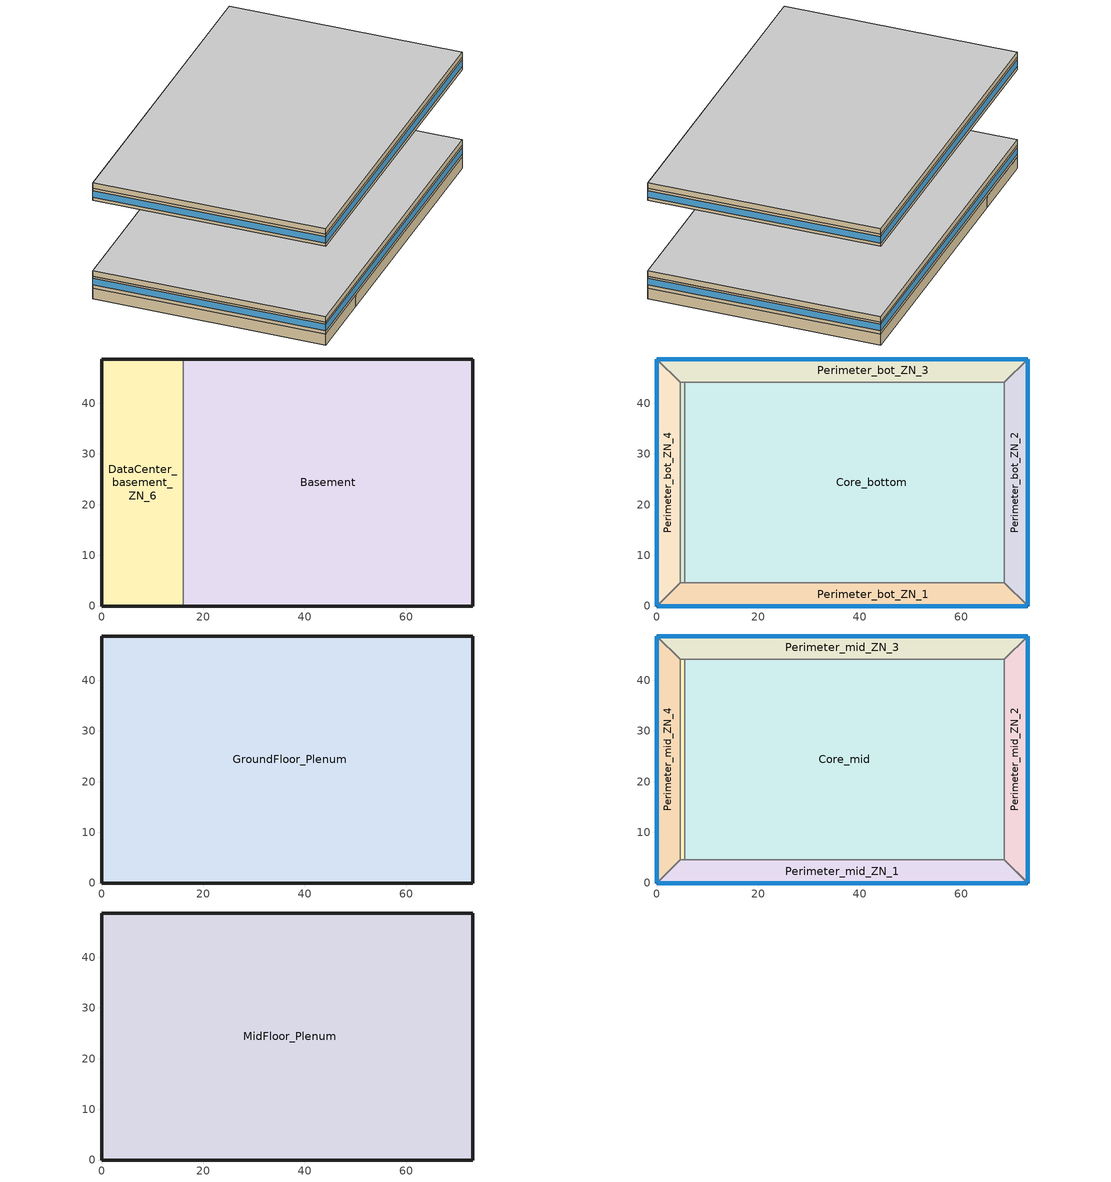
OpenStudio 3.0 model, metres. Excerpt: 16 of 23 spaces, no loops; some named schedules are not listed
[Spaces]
Basement
 floor ground: 73.11,48.74 73.11,0 16.08,0 16.08,48.74 z-2.44
 wall ground: 16.08,0 73.11,0 73.11,48.74 16.08,48.74 z-2.44:0
 wall to DataCenter_basement_ZN_6: 16.08,48.74 16.08,0 z-2.44:0
DataCenter_basement_ZN_6
 floor ground: 16.08,48.74 16.08,0 0,0 0,48.74 z-2.44
 wall ground: 16.08,48.74 0,48.74 0,0 16.08,0 z-2.44:0
Core_bottom
 floor to DataCenter_basement_ZN_6: 16.08,44.16 16.08,4.57 5.49,4.57 5.49,44.16 z0
 floor to Basement: 68.53,44.16 68.53,4.57 16.08,4.57 16.08,44.16 z0
 wall to Perimeter_bot_ZN_1: 5.49,4.57 68.53,4.57 z0:2.74
 wall to DataCenter_bot_ZN_6: 5.49,44.16 5.49,4.57 z0:2.74
 wall to Perimeter_bot_ZN_2: 68.53,4.57 68.53,44.16 z0:2.74
 wall to Perimeter_bot_ZN_3: 68.53,44.16 5.49,44.16 z0:2.74
Perimeter_bot_ZN_3
 floor to Basement: 73.11,48.74 68.53,44.16 16.08,44.16 16.08,48.74 z0
 floor to DataCenter_basement_ZN_6: 16.08,48.74 16.08,44.16 4.57,44.16 0,48.74 z0
 wall outside: 73.11,48.74 0,48.74 z0:2.74
 wall to Perimeter_bot_ZN_4: 0,48.74 4.57,44.16 z0:2.74
 wall to Perimeter_bot_ZN_2: 68.53,44.16 73.11,48.74 z0:2.74
 wall to DataCenter_bot_ZN_6: 4.57,44.16 5.49,44.16 z0:2.74
 window (BTAP-Ext-FixedWindow:U=0.220 SHGC=0.600): 73.08,48.74 0.03,48.74 z0.76:2.22
Perimeter_bot_ZN_1
 floor to DataCenter_basement_ZN_6: 16.08,4.57 16.08,0 0,0 4.57,4.57 z0
 floor to Basement: 68.53,4.57 73.11,0 16.08,0 16.08,4.57 z0
 wall outside: 0,0 73.11,0 z0:2.74
 wall to Perimeter_bot_ZN_4: 4.57,4.57 0,0 z0:2.74
 wall to DataCenter_bot_ZN_6: 5.49,4.57 4.57,4.57 z0:2.74
 wall to Perimeter_bot_ZN_2: 73.11,0 68.53,4.57 z0:2.74
 window (BTAP-Ext-FixedWindow:U=0.220 SHGC=0.600): 0.03,0 73.08,0 z0.76:2.22
Perimeter_bot_ZN_2
 floor to Basement: 73.11,48.74 73.11,0 68.53,4.57 68.53,44.16 z0
 wall outside: 73.11,0 73.11,48.74 z0:2.74
 window (BTAP-Ext-FixedWindow:U=0.220 SHGC=0.600): 73.11,0.03 73.11,48.71 z0.76:2.22
Perimeter_bot_ZN_4
 floor to DataCenter_basement_ZN_6: 0,48.74 4.57,44.16 4.57,4.57 0,0 z0
 wall outside: 0,48.74 0,0 z0:2.74
 wall to DataCenter_bot_ZN_6: 4.57,4.57 4.57,44.16 z0:2.74
 window (BTAP-Ext-FixedWindow:U=0.220 SHGC=0.600): 0,48.71 0,0.03 z0.76:2.22
DataCenter_bot_ZN_6
 floor to DataCenter_basement_ZN_6: 5.49,44.16 5.49,4.57 4.57,4.57 4.57,44.16 z0
GroundFloor_Plenum
 floor to Perimeter_bot_ZN_4: 0,48.74 4.57,44.16 4.57,4.57 0,0 z2.74
 floor to Perimeter_bot_ZN_2: 73.11,48.74 73.11,0 68.53,4.57 68.53,44.16 z2.74
 floor to Perimeter_bot_ZN_1: 68.53,4.57 73.11,0 0,0 4.57,4.57 z2.74
 floor to Perimeter_bot_ZN_3: 73.11,48.74 68.53,44.16 4.57,44.16 0,48.74 z2.74
 floor to Core_bottom: 68.53,44.16 68.53,4.57 5.49,4.57 5.49,44.16 z2.74
 floor to DataCenter_bot_ZN_6: 5.49,44.16 5.49,4.57 4.57,4.57 4.57,44.16 z2.74
 wall outside: 73.11,0 73.11,48.74 0,48.74 0,0 73.11,0 z2.74:3.96
 ceiling adiabatic (BTAP-Int-Wall): 73.11,0 73.11,48.74 0,48.74 0,0 z3.96
Perimeter_mid_ZN_2
 floor adiabatic (BTAP-Int-Wall): 73.11,48.74 73.11,0 68.53,4.57 68.53,44.16 z19.82
 wall outside: 73.11,0 73.11,48.74 z19.82:22.56
 wall to Perimeter_mid_ZN_3: 73.11,48.74 68.53,44.16 z19.82:22.56
 wall to Perimeter_mid_ZN_1: 68.53,4.57 73.11,0 z19.82:22.56
 wall to Core_mid: 68.53,44.16 68.53,4.57 z19.82:22.56
 window (BTAP-Ext-FixedWindow:U=0.220 SHGC=0.600): 73.11,0.03 73.11,48.71 z20.58:22.03
Perimeter_mid_ZN_1
 floor adiabatic (BTAP-Int-Wall): 68.53,4.57 73.11,0 0,0 4.57,4.57 z19.82
 wall outside: 0,0 73.11,0 z19.82:22.56
 wall to Perimeter_mid_ZN_4: 4.57,4.57 0,0 z19.82:22.56
 wall to DataCenter_mid_ZN_6: 5.49,4.57 4.57,4.57 z19.82:22.56
 wall to Core_mid: 68.53,4.57 5.49,4.57 z19.82:22.56
 window (BTAP-Ext-FixedWindow:U=0.220 SHGC=0.600): 0.03,0 73.08,0 z20.58:22.03
DataCenter_mid_ZN_6
 floor adiabatic (BTAP-Int-Wall): 5.49,44.16 5.49,4.57 4.57,4.57 4.57,44.16 z19.82
 wall to Perimeter_mid_ZN_4: 4.57,44.16 4.57,4.57 z19.82:22.56
 wall to Core_mid: 5.49,4.57 5.49,44.16 z19.82:22.56
 wall to Perimeter_mid_ZN_3: 5.49,44.16 4.57,44.16 z19.82:22.56
Core_mid
 floor adiabatic (BTAP-Int-Wall): 68.53,44.16 68.53,4.57 5.49,4.57 5.49,44.16 z19.82
 wall to Perimeter_mid_ZN_3: 68.53,44.16 5.49,44.16 z19.82:22.56
Perimeter_mid_ZN_3
 floor adiabatic (BTAP-Int-Wall): 73.11,48.74 68.53,44.16 4.57,44.16 0,48.74 z19.82
 wall outside: 73.11,48.74 0,48.74 z19.82:22.56
 wall to Perimeter_mid_ZN_4: 0,48.74 4.57,44.16 z19.82:22.56
 window (BTAP-Ext-FixedWindow:U=0.220 SHGC=0.600): 73.08,48.74 0.03,48.74 z20.58:22.03
Perimeter_mid_ZN_4
 floor adiabatic (BTAP-Int-Wall): 0,48.74 4.57,44.16 4.57,4.57 0,0 z19.82
 wall outside: 0,48.74 0,0 z19.82:22.56
 window (BTAP-Ext-FixedWindow:U=0.220 SHGC=0.600): 0,48.71 0,0.03 z20.58:22.03
MidFloor_Plenum
 floor to Perimeter_mid_ZN_1: 68.53,4.57 73.11,0 0,0 4.57,4.57 z22.56
 floor to DataCenter_mid_ZN_6: 5.49,44.16 5.49,4.57 4.57,4.57 4.57,44.16 z22.56
 floor to Perimeter_mid_ZN_2: 73.11,48.74 73.11,0 68.53,4.57 68.53,44.16 z22.56
 floor to Perimeter_mid_ZN_4: 0,48.74 4.57,44.16 4.57,4.57 0,0 z22.56
 floor to Core_mid: 68.53,44.16 68.53,4.57 5.49,4.57 5.49,44.16 z22.56
 floor to Perimeter_mid_ZN_3: 73.11,48.74 68.53,44.16 4.57,44.16 0,48.74 z22.56
 wall outside: 73.11,48.74 0,48.74 0,0 73.11,0 73.11,48.74 z22.56:23.78
 ceiling adiabatic (BTAP-Int-Wall): 73.11,0 73.11,48.74 0,48.74 0,0 z23.78
[Building]
LargeOffice: North Axis {deg}=0; Default Construction Set=BTAP-Mass at hdd = 4500.0; Standards Number of Stories=13; Standards Number of Above Ground Stories=12; Standards Template=NECB2015; Standards Building Type=LargeOffice
[Site]
Ottawa=Macdonald-Cartier Intl AP_ON_CAN: Latitude {deg}=45.317; Longitude {deg}=-75.667; Time Zone {hr}=-5; Elevation {m}=114.9
[Site:WaterMainsTemperature]
Calculation Method=Correlation; Annual Average Outdoor Air Temperature {C}=6.83333; Maximum Difference In Monthly Average Outdoor Air Temperatures {deltaC}=31.2
[Site:GroundTemperature:BuildingSurface]
19.527, 19.502, 19.536, 19.598, 20.002, 21.64, 22.225, 22.375, 21.449, 20.121, 19.802, 19.633
[SizingPeriod:DesignDay] Barometric Pressure {Pa}=99952; Sky Clearness=0; Rain Indicator=0; Snow Indicator=0; Day of Month=21; Daylight Saving Time Indicator=0; Humidity Indicating Type=Wetbulb; Dry-Bulb Temperature Range Modifier Type=DefaultMultipliers
Name | Maximum Dry-Bulb Temperature {C} | Daily Dry-Bulb Temperature Range {deltaC} | Humidity Indicating Conditions at Maximum Dry-Bulb | Wind Speed {m/s} | Wind Direction {deg} | Month | Day Type | Solar Model Indicator | ASHRAE Taub | ASHRAE Taud
Ottawa=Macdonald-Cartier Intl Ann Clg .4% Condns DB=>MWB | 30.6 | 10.1 | 21.8 | 4.6 | 220 | 7 | SummerDesignDay | ASHRAETau | 0.417 | 2.264
Ottawa=Macdonald-Cartier Intl Ann Htg 99.6% Condns DB | -24.2 | 0 | -24.2 | 3.5 | 290 | 1 | WinterDesignDay | ASHRAEClearSky
[Material:NoMass] Roughness=Smooth; Thermal Absorptance=0.9; Solar Absorptance=0.7
Name | Thermal Resistance {m2-K/W} | Visible Absorptance
Typical Carpet Pad; Typical Carpet Pad 1 | 0.21648 | 0.8
Typical Insulation 1 | 5.20402 | 0.7
Typical Insulation 2 | 3.77764 | 0.7
Typical Insulation 3 | 5.46446 | 0.7
Typical Carpet Pad 2 | 1.25503 | 0.8
Typical Carpet Pad 3; Typical Carpet Pad 4 | 3.45515 | 0.8
Typical Insulation 4 | 0.454528 | 0.7
Typical Insulation 5 | 0.454545 | 0.7
[Material]
Name | Roughness | Thickness {m} | Conductivity {W/m-K} | Density {kg/m3} | Specific Heat {J/kg-K} | Thermal Absorptance | Solar Absorptance | Visible Absorptance
G05 25mm wood | MediumSmooth | 0.0254 | 0.15 | 608 | 1630 | 0.9 | 0.5 | 0.5
100mm Normalweight concrete floor 1 | MediumSmooth | 0.1016 | 2.31 | 2322 | 832
G01 13mm gypsum board 1 | Smooth | 0.0127 | 0.16 | 800 | 1090 | 0.9 | 0.7 | 0.5
4 in. Normalweight Concrete Floor 1 | MediumRough | 0.1016 | 2.31 | 2322 | 832 | 0.9 | 0.7 | 0.7
1IN Stucco 1 | Smooth | 0.0253 | 0.6918 | 1858 | 837 | 0.9 | 0.7 | 0.92
8IN CONCRETE HW RefBldg 1 | Rough | 0.2032 | 1.311 | 2240 | 836.8 | 0.9 | 0.7 | 0.7
1/2IN Gypsum 1 | Smooth | 0.0127 | 0.16 | 784.9 | 830 | 0.9 | 0.4 | 0.4
Metal Roof Surface 1; F08 Metal surface 1 | Smooth | 0.0008 | 45.28 | 7824 | 500 | 0.9 | 0.7 | 0.7
6 in. Normalweight Concrete Floor 1; 6 in. Normalweight Concrete Floor 2; 6 in. Normalweight Concrete Floor 3 | MediumRough | 0.1524 | 2.31 | 2322 | 832 | 0.9 | 0.7 | 0.7
[Construction]
BTAP-Int-Partition; BTAP-Int-Door: G05 25mm wood
BTAP-Int-Floor: 100mm Normalweight concrete floor 1, Typical Carpet Pad
BTAP-Int-Wall: G01 13mm gypsum board 1, G01 13mm gypsum board 1
BTAP-Int-Ceiling: Typical Carpet Pad, 100mm Normalweight concrete floor 1
BTAP-Int-Window: SimpleGlazing
BTAP-Ext-Floor-Mass:U-0.183: Typical Insulation 1, 4 in. Normalweight Concrete Floor 1, Typical Carpet Pad 1
BTAP-Ext-Wall-Mass:U-0.247: 1IN Stucco 1, 8IN CONCRETE HW RefBldg 1, Typical Insulation 2, 1/2IN Gypsum 1
BTAP-Ext-Roof-Metal:U-0.183: Metal Roof Surface 1, Typical Insulation 3
BTAP-Grnd-Floor-Mass:U-0.757: 6 in. Normalweight Concrete Floor 1, Typical Carpet Pad 2
BTAP-Grnd-Wall-Mass:U-0.284: 6 in. Normalweight Concrete Floor 2, Typical Carpet Pad 3
BTAP-Grnd-Roof-Mass:U-0.284: 6 in. Normalweight Concrete Floor 3, Typical Carpet Pad 4
BTAP-Ext-FixedWindow:U=0.220 SHGC=0.600; BTAP-Ext-GlassDoors:U=0.220 SHGC=0.600; BTAP-Ext-Skylights:U=0.220 SHGC=0.600; BTAP-Ext-DaylightDomes:U=0.220 SHGC=0.600; BTAP-Ext-DaylightDiffuser:U=0.220 SHGC=0.600: SimpleGlazing:U=0.220 SHGC=0.600
BTAP-Ext-Door:U-2.2: F08 Metal surface 1, Typical Insulation 4
BTAP-Ext-OverHeadDoor:U-2.2: Typical Insulation 5
[DefaultConstructionSet]
BTAP-Mass at hdd = 4500.0: Default Exterior Surface Constructions=BTAP-Mass at hdd = 4500.0; Default Interior Surface Constructions=Default Surface Constructions 2; Default Ground Contact Surface Constructions=BTAP-Mass at hdd = 4500.0 1; Default Exterior SubSurface Constructions=BTAP-Mass at hdd = 4500.0; Default Interior SubSurface Constructions=Default Sub Surface Constructions 2; Interior Partition Construction=BTAP-Int-Partition
[DefaultSurfaceConstructions]
Name | Floor Construction | Wall Construction | Roof Ceiling Construction
Default Surface Constructions 2 | BTAP-Int-Floor | BTAP-Int-Wall | BTAP-Int-Ceiling
BTAP-Mass at hdd = 4500.0 | BTAP-Ext-Floor-Mass:U-0.183 | BTAP-Ext-Wall-Mass:U-0.247 | BTAP-Ext-Roof-Metal:U-0.183
BTAP-Mass at hdd = 4500.0 1 | BTAP-Grnd-Floor-Mass:U-0.757 | BTAP-Grnd-Wall-Mass:U-0.284 | BTAP-Grnd-Roof-Mass:U-0.284
[DefaultSubSurfaceConstructions]
Name | Fixed Window Construction | Operable Window Construction | Door Construction | Glass Door Construction | Overhead Door Construction | Skylight Construction | Tubular Daylight Dome Construction | Tubular Daylight Diffuser Construction
Default Sub Surface Constructions 2 | BTAP-Int-Window | BTAP-Int-Window | BTAP-Int-Door
BTAP-Mass at hdd = 4500.0 | BTAP-Ext-FixedWindow:U=0.220 SHGC=0.600 | BTAP-Ext-FixedWindow:U=0.220 SHGC=0.600 | BTAP-Ext-Door:U-2.2 | BTAP-Ext-GlassDoors:U=0.220 SHGC=0.600 | BTAP-Ext-OverHeadDoor:U-2.2 | BTAP-Ext-Skylights:U=0.220 SHGC=0.600 | BTAP-Ext-DaylightDomes:U=0.220 SHGC=0.600 | BTAP-Ext-DaylightDiffuser:U=0.220 SHGC=0.600
[WindowMaterial:SimpleGlazingSystem] U-Factor {W/m2-K}=2.2; Solar Heat Gain Coefficient=0.6; Visible Transmittance=0.21
SimpleGlazing; SimpleGlazing:U=0.220 SHGC=0.600
[Space]
Name | Space Type | Building Story | Thermal Zone | Part of Total Floor Area
Core_mid | Space Function Office open plan | Building Story 2 | ALL_ST=Office open plan_FL=Building Story 2_SCH=A | Yes
Perimeter_mid_ZN_2 | Space Function Office open plan | Building Story 2 | ALL_ST=Office open plan_FL=Building Story 2_SCH=A 1 | Yes
Perimeter_mid_ZN_1 | Space Function Office open plan | Building Story 2 | ALL_ST=Office open plan_FL=Building Story 2_SCH=A 3 | Yes
MidFloor_Plenum | Space Function - undefined - | Building Story 2 | ALL_ST=- undefined -_FL=Building Story 2_SCH=A | No
DataCenter_mid_ZN_6 | Space Function Office open plan | Building Story 2 | ALL_ST=Office open plan_FL=Building Story 2_SCH=A 4
Core_bottom | Space Function Office open plan | Building Story 1 | ALL_ST=Office open plan_FL=Building Story 1_SCH=A | Yes
Perimeter_bot_ZN_3 | Space Function Office open plan | Building Story 1 | ALL_ST=Office open plan_FL=Building Story 1_SCH=A 1 | Yes
Basement | Space Function Electrical/Mechanical room-sch-A | Basement Story 0 | WILD_ST=Electrical/Mechanical room-sch-A_FL=Basement Story 0_SCH=A | Yes
Perimeter_bot_ZN_1 | Space Function Office open plan | Building Story 1 | ALL_ST=Office open plan_FL=Building Story 1_SCH=A 2 | Yes
Perimeter_mid_ZN_3 | Space Function Office open plan | Building Story 2 | ALL_ST=Office open plan_FL=Building Story 2_SCH=A 2 | Yes
Perimeter_mid_ZN_4 | Space Function Office open plan | Building Story 2 | ALL_ST=Office open plan_FL=Building Story 2_SCH=A 5 | Yes
GroundFloor_Plenum | Space Function - undefined - | Building Story 1 | ALL_ST=- undefined -_FL=Building Story 1_SCH=A | No
DataCenter_basement_ZN_6 | Space Function Office open plan | Basement Story 0 | ALL_ST=Office open plan_FL=Basement Story 0_SCH=A
Perimeter_bot_ZN_2 | Space Function Office open plan | Building Story 1 | ALL_ST=Office open plan_FL=Building Story 1_SCH=A 3 | Yes
Perimeter_bot_ZN_4 | Space Function Office open plan | Building Story 1 | ALL_ST=Office open plan_FL=Building Story 1_SCH=A 4 | Yes
DataCenter_bot_ZN_6 | Space Function Office open plan | Building Story 1 | ALL_ST=Office open plan_FL=Building Story 1_SCH=A 5
[BuildingStory]
Name | Nominal Z Coordinate {m}
Basement Story 0 | -2.439
Building Story 1 | 0
Building Story 2 | 19.816
[SpaceType] Standards Building Type=Space Function
Name | Default Schedule Set | Design Specification Outdoor Air Object | Standards Space Type
Space Function Electrical/Mechanical room-sch-A | Space Function Electrical/Mechanical room-sch-A Schedule Set | Space Function Electrical/Mechanical room-sch-A Ventilation | Electrical/Mechanical room-sch-A
Space Function Office open plan | Space Function Office open plan Schedule Set | Space Function Office open plan Ventilation | Office open plan
Space Function - undefined - | Space Function - undefined - Schedule Set | Space Function - undefined - Ventilation | - undefined -
[DesignSpecification:OutdoorAir]
Name | Outdoor Air Flow per Person {m3/s-person} | Outdoor Air Flow per Floor Area {m3/s-m2} | Outdoor Air Flow Air Changes per Hour {1/hr} | Outdoor Air Method
Space Function - undefined - Ventilation | 0 | 0 | 0
Space Function Electrical/Mechanical room-sch-A Ventilation | 0 | 0.0003048 |  | Sum
Space Function Office open plan Ventilation | 0.00253908 | 0.0003048 |  | Sum
[DefaultScheduleSet] Infiltration Schedule=Always On
Name | Number of People Schedule | People Activity Level Schedule | Lighting Schedule | Electric Equipment Schedule
Space Function - undefined - Schedule Set
Space Function Electrical/Mechanical room-sch-A Schedule Set | NECB-A-Occupancy | NECB-Activity | NECB-A-Lighting | NECB-A-Electric-Equipment
Space Function Office open plan Schedule Set | NECB-A-Occupancy | NECB-Activity | NECB-A-Occupancy-NECB-A-Lighting-0.2-0.1-0.67-Light Ruleset | NECB-A-Electric-Equipment
[ThermostatSetpoint:DualSetpoint]
Name | Heating Setpoint Temperature Schedule | Cooling Setpoint Temperature Schedule
Space Function Office open plan Thermostat 40; Space Function Office open plan Thermostat 41; Space Function Office open plan Thermostat 42; Space Function Office open plan Thermostat 44; Space Function Office open plan Thermostat 45; Space Function Office open plan Thermostat 46; Space Function Office open plan Thermostat 48; Space Function Office open plan Thermostat 49; Space Function Office open plan Thermostat 52; Space Function Office open plan Thermostat 54; Space Function Office open plan Thermostat 55; Space Function Office open plan Thermostat 56; Space Function Office open plan Thermostat 57; Space Function Electrical/Mechanical room-sch-A Thermostat 3 | NECB-A-Thermostat Setpoint-Heating | NECB-A-Thermostat Setpoint-Cooling
Space Function - undefined - Thermostat 7; Space Function - undefined - Thermostat 9
[People:Definition] Number of People Calculation Method=People/Area; Fraction Radiant=0.3
Name | People per Space Floor Area {person/m2}
Space Function Electrical/Mechanical room-sch-A People Definition | 0.00500182
Space Function Office open plan People Definition | 0.0500182
[People] Work Efficiency Schedule=Work Efficiency Schedule; Clothing Insulation Schedule=Clothing Schedule; Air Velocity Schedule=Air Velocity Schedule; Multiplier=1
Name | People Definition | Space or SpaceType
Space Function Electrical/Mechanical room-sch-A People | Space Function Electrical/Mechanical room-sch-A People Definition | Space Function Electrical/Mechanical room-sch-A
Space Function Office open plan People | Space Function Office open plan People Definition | Space Function Office open plan
[Lights:Definition] Design Level Calculation Method=Watts/Area; Fraction Radiant=0.5; Fraction Visible=0.2
Name | Watts per Space Floor Area {W/m2}
Space Function Electrical/Mechanical room-sch-A Lights Definition | 4.60167
Space Function Office open plan Lights Definition | 10.6039
[Lights] Fraction Replaceable=1
Name | Lights Definition | Space or SpaceType
Space Function Electrical/Mechanical room-sch-A Lights | Space Function Electrical/Mechanical room-sch-A Lights Definition | Space Function Electrical/Mechanical room-sch-A
Space Function Office open plan Lights | Space Function Office open plan Lights Definition | Space Function Office open plan
[ElectricEquipment:Definition] Design Level Calculation Method=Watts/Area; Fraction Radiant=0.5
Name | Watts per Space Floor Area {W/m2}
Space Function Electrical/Mechanical room-sch-A Elec Equip Definition | 1.00036
Space Function Office open plan Elec Equip Definition | 7.50273
[ElectricEquipment]
Name | Electric Equipment Definition | Space or SpaceType
Space Function Electrical/Mechanical room-sch-A Elec Equip | Space Function Electrical/Mechanical room-sch-A Elec Equip Definition | Space Function Electrical/Mechanical room-sch-A
Space Function Office open plan Elec Equip | Space Function Office open plan Elec Equip Definition | Space Function Office open plan
[SpaceInfiltration:DesignFlowRate] Schedule=Always On Discrete; Design Flow Rate Calculation Method=Flow/ExteriorArea; Flow per Exterior Surface Area {m3/s-m2}=0.00025; Constant Term Coefficient=0; Temperature Term Coefficient=0; Velocity Term Coefficient=0.224; Velocity Squared Term Coefficient=0
Name | Space or SpaceType
GroundFloor_Plenum Infiltration | GroundFloor_Plenum
MidFloor_Plenum Infiltration | MidFloor_Plenum
Perimeter_bot_ZN_1 Infiltration | Perimeter_bot_ZN_1
Perimeter_bot_ZN_2 Infiltration | Perimeter_bot_ZN_2
Perimeter_bot_ZN_3 Infiltration | Perimeter_bot_ZN_3
Perimeter_bot_ZN_4 Infiltration | Perimeter_bot_ZN_4
Perimeter_mid_ZN_1 Infiltration | Perimeter_mid_ZN_1
Perimeter_mid_ZN_2 Infiltration | Perimeter_mid_ZN_2
Perimeter_mid_ZN_3 Infiltration | Perimeter_mid_ZN_3
Perimeter_mid_ZN_4 Infiltration | Perimeter_mid_ZN_4
[ThermalZone] Use Ideal Air Loads=No
Name | Multiplier | Thermostat
ALL_ST=Office open plan_FL=Building Story 2_SCH=A | 10 | Space Function Office open plan Thermostat 40
ALL_ST=Office open plan_FL=Building Story 2_SCH=A 1 | 10 | Space Function Office open plan Thermostat 41
ALL_ST=Office open plan_FL=Building Story 2_SCH=A 2 | 10 | Space Function Office open plan Thermostat 42
ALL_ST=Office open plan_FL=Building Story 2_SCH=A 3 | 10 | Space Function Office open plan Thermostat 44
ALL_ST=- undefined -_FL=Building Story 2_SCH=A | 10 | Space Function - undefined - Thermostat 7
ALL_ST=Office open plan_FL=Building Story 1_SCH=A |  | Space Function Office open plan Thermostat 45
ALL_ST=Office open plan_FL=Building Story 2_SCH=A 4 | 10 | Space Function Office open plan Thermostat 46
ALL_ST=Office open plan_FL=Building Story 1_SCH=A 1 |  | Space Function Office open plan Thermostat 48
ALL_ST=Office open plan_FL=Building Story 1_SCH=A 2 |  | Space Function Office open plan Thermostat 49
ALL_ST=Office open plan_FL=Building Story 2_SCH=A 5 | 10 | Space Function Office open plan Thermostat 52
ALL_ST=- undefined -_FL=Building Story 1_SCH=A |  | Space Function - undefined - Thermostat 9
ALL_ST=Office open plan_FL=Basement Story 0_SCH=A |  | Space Function Office open plan Thermostat 54
ALL_ST=Office open plan_FL=Building Story 1_SCH=A 3 |  | Space Function Office open plan Thermostat 55
ALL_ST=Office open plan_FL=Building Story 1_SCH=A 4 |  | Space Function Office open plan Thermostat 56
ALL_ST=Office open plan_FL=Building Story 1_SCH=A 5 |  | Space Function Office open plan Thermostat 57
WILD_ST=Electrical/Mechanical room-sch-A_FL=Basement Story 0_SCH=A |  | Space Function Electrical/Mechanical room-sch-A Thermostat 3
